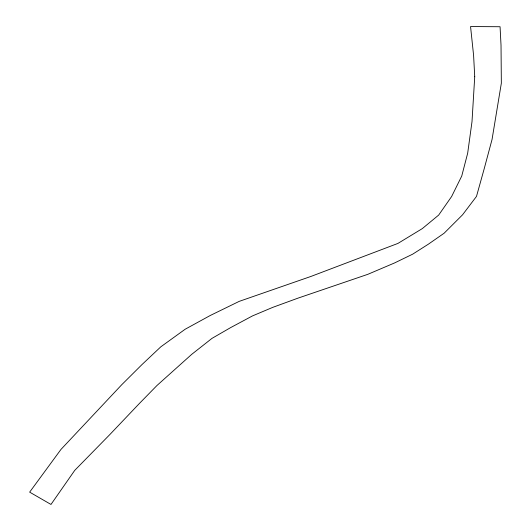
<?xml version="1.0" encoding="UTF-8"?>
<svg xmlns="http://www.w3.org/2000/svg" width="531" height="531" viewBox="0 0 531 531"><rect width="100%" height="100%" fill="white"/><g stroke="black" fill="none" stroke-linecap="round" stroke-linejoin="round"><path stroke-width="0.8" d="M474.727 76.716L472.006 121.606L467.678 153.174L461.744 176.033L451.642 196.49L438.659 215.095L422.304 228.609L397.938 243.417L310.881 276.459L239.222 301.362L210.203 315.52L185.193 329.22L160.827 346.809L142.069 364.485L121.705 384.756L60.946 449.452L29.656 492.137L50.983 504.45L74.732 470.373L109.844 434.55L139.5 403.361L156.977 385.493L191.764 354.303L211.969 338.386L230.726 327.554L252.53 315.892L272.728 307.376L298.057 298.117L367.797 274.335L394.573 262.945L412.687 254.157L428.398 244.16L444.108 233.235L462.547 214.816L476.493 196.397L484.186 168.812L492.045 139.474L501.344 83.194L501.025 45.248L500.063 26.736L470.559 26.55L473.606 55.523L474.727 76.716"/></g></svg>
